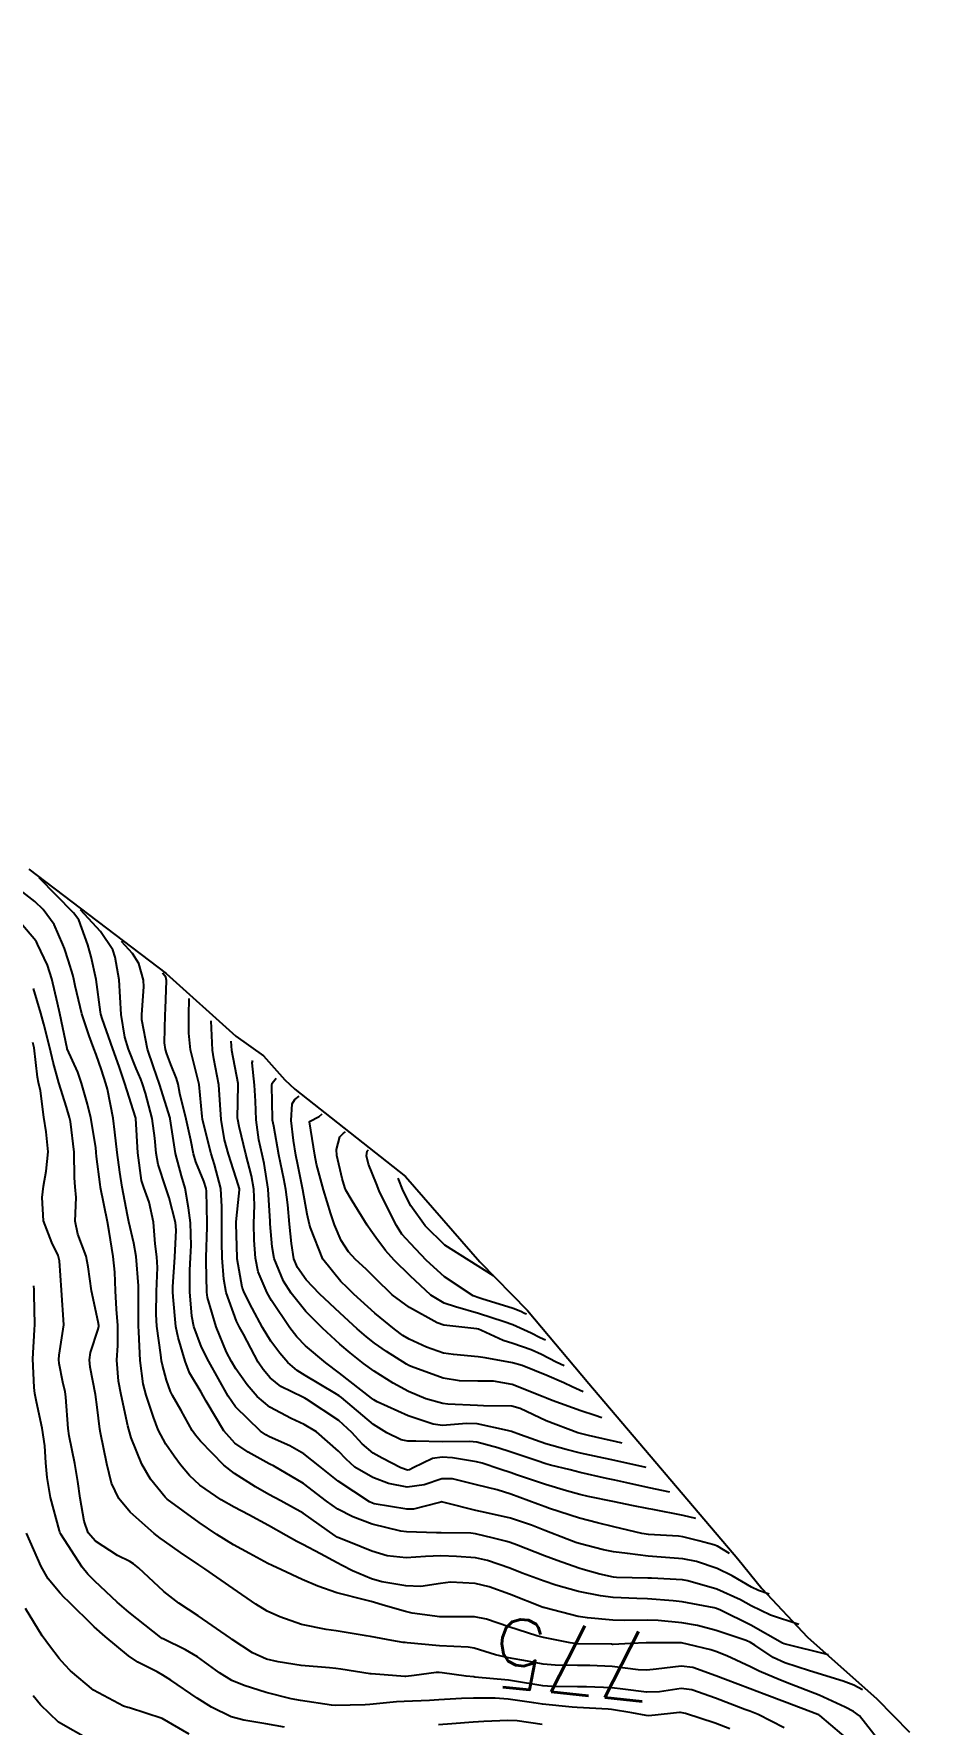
# Model space of a CAD drawing. Header units: metres. Extents: x 318500 to 325275, y 7408834 to 7428799.
# Drawn here: x 323219 to 323271.5, y 7421461.1 to 7421558.9 of the extents above; entities that cross this region are included whole.
import ezdxf
from ezdxf.enums import TextEntityAlignment as Align

# ---------------------------------------------------------------- set-up
doc = ezdxf.new("R2010")
doc.units = ezdxf.units.M
doc.header["$MEASUREMENT"] = 0
for name, color, linetype in [('Area', 45, 'Continuous'), ('Cotas', 45, 'Continuous'), ('Curvas de Nivel 1m', 11, 'Continuous'), ('Curvas de Nivel 5m', 15, 'Continuous'), ('Vias Primárias', 230, 'Continuous')]:
    doc.layers.add(name, color=color, linetype=linetype)
doc.styles.add('Style-STANDARD', font='STANDARD.shx')

msp = doc.modelspace()

# ---------------------------------------------------------------- linework, layer by layer
at = {"layer": 'Area'}
msp.add_lwpolyline([(323218.658, 7421510.55), (323226.616, 7421504.52), (323230.637, 7421500.884), (323232.24, 7421499.752), (323233.482, 7421498.37), (323234.064, 7421497.831), (323240.461, 7421492.769), (323244.769, 7421487.826), (323247.518, 7421485.026), (323251.075, 7421480.802), (323259.7, 7421470.657), (323261.089, 7421468.933), (323263.728, 7421466.131), (323267.737, 7421462.553), (323269.642, 7421460.622)], dxfattribs=at)
at = {"layer": 'Curvas de Nivel 1m', "flags": 128}
for points, elevation in [([(323266.91, 7421463.07), (323266.416, 7421463.342), (323265.798, 7421463.586), (323263.848, 7421464.186), (323262.43, 7421464.635), (323261.742, 7421464.95), (323260.689, 7421465.656), (323260.442, 7421465.812), (323260.177, 7421465.929), (323258.453, 7421466.517), (323257.362, 7421466.79), (323256.459, 7421466.952), (323255.094, 7421467.097), (323254.461, 7421467.116), (323253.122, 7421467.091), (323252.46, 7421467.108), (323251.008, 7421467.236), (323250.463, 7421467.323), (323248.535, 7421467.819), (323248.47, 7421467.835), (323248.442, 7421467.848), (323246.482, 7421468.611), (323245.307, 7421469.038), (323244.49, 7421469.225), (323243.079, 7421469.304), (323242.49, 7421469.234), (323241.349, 7421469.05), (323240.488, 7421469.087), (323239.097, 7421469.335), (323238.493, 7421469.504), (323237.4, 7421469.967), (323236.791, 7421470.264), (323236.504, 7421470.417), (323235.55, 7421470.95), (323234.515, 7421471.487), (323234.172, 7421471.661), (323233.556, 7421472.014), (323232.528, 7421472.589), (323231.392, 7421473.193), (323230.544, 7421473.636), (323229.8, 7421474.068), (323228.563, 7421474.919), (323227.955, 7421475.474), (323227.437, 7421476.097), (323227.066, 7421476.592), (323226.588, 7421477.288), (323226.155, 7421478.117), (323225.877, 7421478.855), (323225.45, 7421480.128), (323225.28, 7421480.774), (323225.104, 7421482.133), (323225.022, 7421483.787), (323225.013, 7421484.135), (323225.011, 7421485.83), (323225.019, 7421486.135), (323225.019, 7421486.442), (323224.877, 7421488.138), (323224.742, 7421488.91), (323224.454, 7421490.143), (323224.371, 7421490.538), (323224.07, 7421492.147), (323223.932, 7421493.015), (323223.771, 7421494.15), (323223.636, 7421495.344), (323223.538, 7421496.153), (323223.208, 7421497.813), (323223.116, 7421498.158), (323222.878, 7421498.931), (323222.555, 7421499.833), (323222.432, 7421500.167), (323222.158, 7421500.915), (323221.725, 7421502.178), (323221.336, 7421503.792), (323221.27, 7421504.185), (323221.211, 7421504.445), (323220.961, 7421505.241), (323220.725, 7421505.951), (323220.638, 7421506.195), (323220.124, 7421507.34), (323219.501, 7421508.212), (323219.007, 7421508.67), (323217.104, 7421510.165)], 777), ([(323264.94, 7421465.1), (323262.387, 7421465.739), (323262.289, 7421465.786), (323260.457, 7421466.816), (323258.703, 7421467.678), (323258.471, 7421467.777), (323258.335, 7421467.82), (323256.477, 7421468.167), (323255.963, 7421468.233), (323254.479, 7421468.346), (323253.857, 7421468.369), (323252.48, 7421468.416), (323251.742, 7421468.51), (323250.485, 7421468.771), (323249.16, 7421469.14), (323248.493, 7421469.362), (323247.218, 7421469.833), (323246.503, 7421470.107), (323245.213, 7421470.565), (323244.508, 7421470.719), (323243.42, 7421470.797), (323242.509, 7421470.82), (323241.628, 7421470.789), (323240.508, 7421470.719), (323239.407, 7421470.835), (323238.512, 7421471.102), (323237.904, 7421471.349), (323236.519, 7421471.917), (323236.403, 7421471.981), (323234.539, 7421473.294), (323233.256, 7421474.019), (323232.555, 7421474.381), (323231.779, 7421474.824), (323230.573, 7421475.583), (323229.956, 7421476.066), (323228.594, 7421477.468), (323228.316, 7421477.805), (323228.126, 7421478.087), (323227.485, 7421479.229), (323226.97, 7421480.105), (323226.859, 7421480.333), (323226.639, 7421480.989), (323226.392, 7421481.858), (323226.351, 7421482.114), (323226.31, 7421482.46), (323226.074, 7421484.119), (323226.025, 7421484.785), (323226.046, 7421486.12), (323226.106, 7421487.502), (323226.074, 7421488.12), (323225.985, 7421488.878), (323225.881, 7421490.123), (323225.619, 7421491.286), (323225.31, 7421492.132), (323225.193, 7421492.533), (323224.979, 7421494.137), (323224.862, 7421496.118), (323224.857, 7421496.14), (323224.841, 7421496.2), (323224.213, 7421498.147), (323223.887, 7421499.143), (323223.533, 7421500.154), (323222.916, 7421501.917), (323222.834, 7421502.161), (323222.804, 7421502.279), (323222.551, 7421504.166), (323222.277, 7421505.484), (323222.071, 7421506.173), (323221.556, 7421507.617), (323221.242, 7421508.024), (323219.27, 7421510.04)], 778), ([(323268.123, 7421459.794), (323266.742, 7421461.575), (323266.394, 7421461.829), (323265.914, 7421462.068), (323264.407, 7421462.766), (323262.557, 7421463.489), (323262.419, 7421463.536), (323262.172, 7421463.634), (323260.932, 7421464.16), (323260.427, 7421464.407), (323259.07, 7421465.038), (323258.436, 7421465.3), (323258.146, 7421465.393), (323256.84, 7421465.704), (323256.441, 7421465.788), (323256.356, 7421465.796), (323254.441, 7421465.792), (323254.391, 7421465.79), (323253.485, 7421465.75), (323252.493, 7421465.706), (323252.439, 7421465.708), (323252.39, 7421465.711), (323250.439, 7421465.74), (323250.391, 7421465.742), (323250.003, 7421465.797), (323248.444, 7421466.102), (323248.066, 7421466.204), (323246.453, 7421466.715), (323245.157, 7421467.162), (323244.462, 7421467.31), (323243.059, 7421467.293), (323242.461, 7421467.301), (323240.859, 7421467.521), (323240.465, 7421467.608), (323239.307, 7421467.937), (323238.473, 7421468.183), (323238.165, 7421468.265), (323236.481, 7421468.696), (323235.398, 7421469.079), (323234.492, 7421469.456), (323233.281, 7421470.018), (323232.747, 7421470.271), (323232.504, 7421470.391), (323231.426, 7421470.963), (323230.514, 7421471.464), (323229.542, 7421472.07), (323228.53, 7421472.756), (323226.666, 7421474.108), (323226.605, 7421474.164), (323226.551, 7421474.223), (323225.699, 7421475.261), (323225.208, 7421476.13), (323224.593, 7421477.651), (323224.444, 7421478.142), (323224.397, 7421478.349), (323224.006, 7421480.146), (323223.862, 7421480.923), (323223.762, 7421482.149), (323223.81, 7421483.002), (323223.818, 7421484.149), (323223.743, 7421485.101), (323223.688, 7421486.15), (323223.636, 7421487.236), (323223.543, 7421488.152), (323223.319, 7421489.587), (323223.209, 7421490.156), (323222.818, 7421492.131), (323222.815, 7421492.16), (323222.792, 7421492.314), (323222.578, 7421493.934), (323222.556, 7421494.164), (323222.532, 7421494.447), (323222.249, 7421496.169), (323222.062, 7421496.962), (323221.712, 7421498.177), (323221.492, 7421498.797), (323220.89, 7421500.158), (323220.882, 7421500.182), (323220.46, 7421502.197), (323220.323, 7421502.805), (323220, 7421504.204), (323219.741, 7421504.992), (323219.171, 7421506.217), (323219.1, 7421506.346), (323218.975, 7421506.525), (323217.498, 7421508.235)], 776), ([(323263.23, 7421466.86), (323261.594, 7421467.388), (323260.474, 7421467.944), (323259.863, 7421468.282), (323258.488, 7421468.895), (323256.81, 7421469.39), (323256.496, 7421469.439), (323254.698, 7421469.536), (323254.497, 7421469.542), (323252.687, 7421469.568), (323252.497, 7421469.587), (323251.707, 7421469.772), (323250.752, 7421470.036), (323250.503, 7421470.114), (323249.249, 7421470.551), (323248.51, 7421470.835), (323246.897, 7421471.456), (323246.518, 7421471.602), (323246.334, 7421471.659), (323245.555, 7421471.854), (323244.523, 7421472.102), (323244.255, 7421472.144), (323242.524, 7421472.168), (323242.263, 7421472.164), (323240.524, 7421472.212), (323240.198, 7421472.252), (323238.531, 7421472.667), (323237.424, 7421473.079), (323236.543, 7421473.522), (323235.889, 7421473.987), (323234.565, 7421475.004), (323232.823, 7421476.026), (323232.658, 7421476.106), (323232.581, 7421476.145), (323231.356, 7421476.817), (323230.593, 7421477.354), (323229.956, 7421478.066), (323228.933, 7421479.769), (323228.762, 7421480.079), (323228.632, 7421480.294), (323227.972, 7421481.419), (323227.713, 7421482.094), (323227.315, 7421483.456), (323227.17, 7421484.103), (323227.009, 7421485.802), (323226.997, 7421486.106), (323226.997, 7421486.39), (323227.12, 7421488.104), (323227.195, 7421489.662), (323227.155, 7421490.104), (323226.781, 7421491.53), (323226.584, 7421492.113), (323226.142, 7421493.458), (323226.027, 7421494.122), (323225.954, 7421494.992), (323225.793, 7421496.126), (323225.41, 7421497.583), (323225.246, 7421498.134), (323225.142, 7421498.405), (323224.879, 7421499.015), (323224.423, 7421500.145), (323224.222, 7421500.825), (323224.007, 7421502.149), (323223.943, 7421503.141), (323223.89, 7421504.151), (323223.661, 7421505.455), (323223.517, 7421505.878), (323222.816, 7421506.944), (323221.65, 7421508.2)], 779), ([(323259.21, 7421470.97), (323258.517, 7421471.382), (323258.302, 7421471.467), (323257.445, 7421471.696), (323256.523, 7421471.936), (323256.262, 7421471.976), (323254.525, 7421472.072), (323254.141, 7421472.129), (323252.531, 7421472.507), (323251.574, 7421472.735), (323250.538, 7421473.014), (323248.791, 7421473.572), (323248.548, 7421473.658), (323248.129, 7421473.824), (323246.558, 7421474.404), (323245.766, 7421474.648), (323244.566, 7421474.936), (323243.176, 7421475.286), (323242.571, 7421475.284), (323241.536, 7421474.939), (323240.563, 7421474.81), (323239.488, 7421475.014), (323238.571, 7421475.357), (323237.528, 7421475.966), (323237.026, 7421476.415), (323236.589, 7421476.883), (323235.312, 7421477.993), (323234.606, 7421478.421), (323233.843, 7421478.78), (323232.621, 7421479.428), (323231.873, 7421480.041), (323231.298, 7421480.712), (323230.646, 7421481.652), (323230.403, 7421482.062), (323230.113, 7421482.611), (323229.499, 7421484.072), (323229.006, 7421485.777), (323228.967, 7421486.077), (323228.924, 7421487.882), (323228.928, 7421488.078), (323228.979, 7421489.855), (323228.982, 7421490.078), (323228.953, 7421491.913), (323228.931, 7421492.079), (323228.794, 7421492.504), (323228.329, 7421493.611), (323228.19, 7421494.089), (323228.04, 7421494.873), (323227.765, 7421496.096), (323227.401, 7421497.563), (323227.299, 7421498.104), (323227.207, 7421498.439), (323226.881, 7421499.242), (323226.645, 7421499.871), (323226.569, 7421500.115), (323226.516, 7421500.496), (323226.56, 7421502.115), (323226.579, 7421502.461), (323226.625, 7421504.115), (323226.594, 7421504.294), (323226.521, 7421504.404), (323226.4, 7421504.53)], 781), ([(323257.26, 7421472.98), (323256.542, 7421473.154), (323254.777, 7421473.506), (323254.547, 7421473.551), (323253.571, 7421473.75), (323252.553, 7421473.959), (323251.038, 7421474.263), (323250.559, 7421474.374), (323249.779, 7421474.585), (323248.567, 7421474.95), (323246.895, 7421475.517), (323246.577, 7421475.629), (323245.931, 7421475.85), (323244.903, 7421476.185), (323244.584, 7421476.272), (323243.188, 7421476.493), (323242.586, 7421476.528), (323242.029, 7421476.462), (323240.906, 7421475.917), (323240.694, 7421475.803), (323240.578, 7421475.794), (323240.196, 7421475.926), (323239.112, 7421476.469), (323238.588, 7421476.771), (323237.95, 7421477.316), (323237.368, 7421477.968), (323236.61, 7421478.656), (323234.739, 7421479.888), (323234.629, 7421479.952), (323234.515, 7421480.002), (323233.247, 7421480.629), (323232.641, 7421481.119), (323232.224, 7421481.615), (323231.943, 7421482.041), (323231.081, 7421483.647), (323230.857, 7421484.057), (323230.685, 7421484.406), (323230.086, 7421486.066), (323229.948, 7421486.837), (323229.862, 7421488.069), (323229.837, 7421488.976), (323229.826, 7421490.069), (323229.833, 7421491.01), (323229.774, 7421492.07), (323229.413, 7421493.465), (323229.224, 7421494.076), (323228.833, 7421495.599), (323228.716, 7421496.082), (323228.691, 7421496.234), (323228.526, 7421498.085), (323228.197, 7421499.404), (323228.014, 7421500.093), (323227.932, 7421501.067), (323227.932, 7421502.095), (323227.95, 7421503.07)], 782), ([(323255.77, 7421474.51), (323254.565, 7421474.759), (323253.272, 7421475.051), (323252.572, 7421475.201), (323252.105, 7421475.299), (323250.578, 7421475.657), (323250.005, 7421475.799), (323248.848, 7421476.082), (323248.583, 7421476.158), (323248.089, 7421476.321), (323246.59, 7421476.823), (323245.808, 7421477.068), (323244.595, 7421477.413), (323244.167, 7421477.448), (323242.595, 7421477.425), (323241.058, 7421477.453), (323240.595, 7421477.454), (323240.21, 7421477.539), (323239.39, 7421477.938), (323238.607, 7421478.426), (323236.761, 7421479.978), (323236.631, 7421480.079), (323236.37, 7421480.247), (323234.649, 7421481.253), (323234.191, 7421481.545), (323233.657, 7421482.015), (323233.186, 7421482.55), (323232.668, 7421483.247), (323232.192, 7421484.037), (323231.596, 7421485.147), (323231.127, 7421486.054), (323231.02, 7421486.362), (323230.729, 7421487.999), (323230.721, 7421488.06), (323230.67, 7421490.061), (323230.671, 7421490.151), (323230.778, 7421491.273), (323230.849, 7421491.999), (323230.848, 7421492.059), (323230.839, 7421492.108), (323230.792, 7421492.257), (323230.214, 7421494.066), (323229.992, 7421494.899), (323229.788, 7421496.071), (323229.726, 7421497.203), (323229.665, 7421498.072), (323229.378, 7421499.582), (323229.303, 7421500.076), (323229.22, 7421501.77)], 783), ([(323262.379, 7421460.872), (323260.873, 7421461.653), (323260.393, 7421461.844), (323260.108, 7421461.949), (323258.404, 7421462.596), (323257.04, 7421463.071), (323256.412, 7421463.149), (323255.17, 7421462.968), (323254.408, 7421462.934), (323253.039, 7421463.126), (323252.412, 7421463.2), (323250.942, 7421463.252), (323250.412, 7421463.254), (323248.958, 7421463.265), (323248.412, 7421463.316), (323246.649, 7421463.605), (323246.417, 7421463.638), (323244.47, 7421463.819), (323244.419, 7421463.822), (323243.974, 7421463.877), (323242.592, 7421464.068), (323242.422, 7421464.087), (323242.24, 7421464.083), (323240.965, 7421463.915), (323240.485, 7421463.853), (323240.419, 7421463.851), (323239.233, 7421463.938), (323238.476, 7421464.004), (323238.421, 7421464.012), (323236.723, 7421464.275), (323236.423, 7421464.318), (323236.063, 7421464.345), (323234.425, 7421464.489), (323233.103, 7421464.696), (323232.428, 7421464.858), (323231.604, 7421465.215), (323230.439, 7421465.983), (323230.337, 7421466.061), (323228.459, 7421467.363), (323227.342, 7421468.097), (323226.48, 7421468.761), (323225.008, 7421470.132), (323224.729, 7421470.364), (323224.504, 7421470.5), (323223.804, 7421470.85), (323222.513, 7421471.669), (323222.107, 7421472.166), (323221.862, 7421472.838), (323221.639, 7421474.174), (323221.507, 7421475.123), (323221.333, 7421476.179), (323221.006, 7421477.772), (323220.944, 7421478.185), (323220.804, 7421480.011), (323220.785, 7421480.188), (323220.762, 7421480.319), (323220.637, 7421480.88), (323220.414, 7421481.96), (323220.394, 7421482.194), (323220.413, 7421482.435), (323220.68, 7421484.19), (323220.548, 7421486.192), (323220.432, 7421487.899), (323220.358, 7421488.196), (323219.995, 7421488.948), (323219.516, 7421490.209), (323219.429, 7421491.562), (323219.512, 7421492.209), (323219.662, 7421493.07), (323219.779, 7421494.205), (323219.674, 7421495.361), (323219.533, 7421496.21), (323219.34, 7421497.735), (323219.229, 7421498.215), (323219.167, 7421498.51), (323218.977, 7421500.219), (323218.894, 7421500.513)], 774), ([(323254.39, 7421475.94), (323252.586, 7421476.345), (323251.408, 7421476.598), (323250.59, 7421476.776), (323249.766, 7421476.976), (323248.595, 7421477.316), (323247.121, 7421477.835), (323246.603, 7421478.018), (323246.367, 7421478.08), (323244.609, 7421478.457), (323243.998, 7421478.49), (323242.607, 7421478.376), (323242.074, 7421478.44), (323240.615, 7421478.932), (323238.83, 7421479.743), (323238.629, 7421479.858), (323238.5, 7421479.952), (323236.651, 7421481.387), (323235.845, 7421481.988), (323234.67, 7421482.974), (323234.169, 7421483.504), (323233.773, 7421484.014), (323232.703, 7421485.59), (323232.453, 7421486.034), (323231.946, 7421487.265), (323231.785, 7421488.044), (323231.708, 7421489.084), (323231.688, 7421490.046), (323231.716, 7421491.106), (323231.686, 7421492.047), (323231.55, 7421492.801), (323231.215, 7421494.054), (323230.834, 7421495.663), (323230.757, 7421496.061), (323230.75, 7421496.153), (323230.782, 7421498.061), (323230.777, 7421498.155), (323230.422, 7421500.065), (323230.37, 7421500.59)], 784), ([(323251.83, 7421478.82), (323251.44, 7421478.955), (323250.621, 7421479.216), (323248.954, 7421479.815), (323248.632, 7421479.94), (323248.424, 7421480.031), (323246.643, 7421480.734), (323245.567, 7421480.935), (323244.646, 7421480.934), (323243.586, 7421480.946), (323242.648, 7421481.106), (323240.788, 7421481.788), (323240.659, 7421481.847), (323240.526, 7421481.922), (323239.37, 7421482.642), (323238.672, 7421483.129), (323238.214, 7421483.495), (323237.673, 7421483.965), (323236.693, 7421484.859), (323235.48, 7421485.992), (323234.718, 7421486.792), (323234.215, 7421487.498), (323234.008, 7421488.011), (323233.868, 7421488.888), (323233.758, 7421490.015), (323233.656, 7421491.138), (323233.533, 7421492.019), (323233.415, 7421492.64), (323233.14, 7421494.025), (323232.835, 7421495.68), (323232.775, 7421496.031), (323232.77, 7421496.102), (323232.725, 7421498.032), (323232.743, 7421498.16), (323232.97, 7421498.46)], 786), ([(323250.74, 7421480.32), (323250.109, 7421480.596), (323249.622, 7421480.829), (323248.652, 7421481.255), (323247.226, 7421481.834), (323246.662, 7421481.992), (323245.077, 7421482.277), (323244.665, 7421482.346), (323243.245, 7421482.471), (323242.667, 7421482.56), (323241.675, 7421482.905), (323240.674, 7421483.36), (323240.316, 7421483.565), (323239.821, 7421483.933), (323238.694, 7421484.862), (323237.471, 7421485.969), (323237.083, 7421486.342), (323236.717, 7421486.691), (323235.681, 7421487.99), (323234.962, 7421489.793), (323234.904, 7421489.999), (323234.769, 7421490.59), (323234.516, 7421492.004), (323234.236, 7421493.44), (323234.124, 7421494.01), (323233.98, 7421494.855), (323233.85, 7421496.015), (323233.903, 7421496.966), (323234.057, 7421497.215), (323234.31, 7421497.42)], 787), ([(323249.65, 7421481.81), (323249.182, 7421482.028), (323248.344, 7421482.474), (323247.747, 7421482.752), (323246.673, 7421483.105), (323246.111, 7421483.286), (323244.862, 7421483.867), (323244.681, 7421483.944), (323244.592, 7421483.961), (323242.684, 7421484.176), (323242.29, 7421484.299), (323240.699, 7421485.187), (323239.688, 7421485.935), (323238.724, 7421486.876), (323238.185, 7421487.411), (323237.579, 7421487.967), (323237.167, 7421488.404), (323236.746, 7421489.071), (323236.356, 7421489.984), (323236.147, 7421490.608), (323235.728, 7421491.991), (323235.321, 7421493.479), (323235.211, 7421493.996), (323234.909, 7421495.929), (323234.917, 7421495.96), (323235.462, 7421496.25), (323235.65, 7421496.39)], 788), ([(323248.56, 7421483.31), (323248.265, 7421483.446), (323247.745, 7421483.711), (323246.685, 7421484.182), (323246.173, 7421484.362), (323244.695, 7421484.843), (323243.356, 7421485.234), (323242.703, 7421485.444), (323241.935, 7421485.908), (323240.727, 7421487.024), (323239.805, 7421487.934), (323239.3, 7421488.497), (323238.753, 7421489.245), (323238.451, 7421489.651), (323238.237, 7421489.958), (323237.382, 7421491.37), (323237.019, 7421491.977), (323236.948, 7421492.134), (323236.797, 7421492.654), (323236.499, 7421493.983), (323236.469, 7421494.33), (323236.663, 7421495.059), (323236.88, 7421495.276), (323236.99, 7421495.36)], 789), ([(323245.56, 7421487.03), (323242.749, 7421488.802), (323241.595, 7421489.912), (323240.777, 7421491.067), (323240.326, 7421491.935), (323240.05, 7421492.68)], 791), ([(323259.233, 7421460.815), (323258.382, 7421461.153), (323256.668, 7421461.706), (323256.391, 7421461.772), (323256.331, 7421461.771), (323255.807, 7421461.719), (323254.55, 7421461.575), (323254.388, 7421461.589), (323253.561, 7421461.748), (323252.393, 7421461.947), (323252.189, 7421461.967), (323250.394, 7421462.048), (323250.12, 7421462.069), (323248.397, 7421462.255), (323247.897, 7421462.325), (323246.401, 7421462.543), (323245.66, 7421462.592), (323244.401, 7421462.588), (323243.698, 7421462.583), (323242.399, 7421462.5), (323241.852, 7421462.452), (323240.397, 7421462.397), (323239.946, 7421462.377), (323238.394, 7421462.235), (323238.13, 7421462.218), (323236.393, 7421462.18), (323236.185, 7421462.19), (323234.397, 7421462.454), (323233.856, 7421462.551), (323232.403, 7421462.915), (323231.136, 7421463.322), (323230.413, 7421463.624), (323229.703, 7421464.067), (323228.429, 7421464.978), (323227.737, 7421465.395), (323226.439, 7421466.025), (323226.385, 7421466.057), (323226.301, 7421466.112), (323224.461, 7421467.565), (323223.777, 7421468.147), (323222.482, 7421469.366), (323222.087, 7421469.767), (323221.756, 7421470.171), (323220.518, 7421472.078), (323220.467, 7421472.191), (323220.441, 7421472.271), (323219.927, 7421474.199), (323219.717, 7421475.358), (323219.644, 7421476.204), (323219.592, 7421477.198), (323219.443, 7421478.207), (323219.103, 7421479.733), (323219.018, 7421480.214), (323218.976, 7421480.558), (323218.891, 7421482.216), (323218.997, 7421483.893), (323219.015, 7421484.215), (323218.976, 7421485.946), (323218.964, 7421486.216), (323218.946, 7421486.451)], 773), ([(323233.461, 7421460.927), (323232.376, 7421461.112), (323231.102, 7421461.326), (323230.382, 7421461.523), (323229.227, 7421462.072), (323228.398, 7421462.596), (323226.881, 7421463.635), (323226.417, 7421463.934), (323226.09, 7421464.115), (323224.978, 7421464.685), (323224.429, 7421465.052), (323223.078, 7421466.154), (323222.448, 7421466.717), (323220.955, 7421468.183), (323220.714, 7421468.428), (323220.475, 7421468.677), (323219.782, 7421469.499), (323219.38, 7421470.207), (323218.519, 7421472.145)], 772), ([(323227.945, 7421460.508), (323226.38, 7421461.429), (323224.485, 7421462.042), (323224.389, 7421462.064), (323224.142, 7421462.142), (323222.403, 7421463.056), (323221.07, 7421464.18), (323220.756, 7421464.517), (323220.427, 7421464.896), (323219.854, 7421465.621), (323219.438, 7421466.205), (323218.463, 7421467.784)], 771), ([(323248.379, 7421461.068), (323246.924, 7421461.293), (323246.382, 7421461.314), (323245.003, 7421461.238), (323244.38, 7421461.208), (323243.151, 7421461.115), (323242.377, 7421461.049)], 772)]:
    msp.add_lwpolyline(points, dxfattribs=dict(at, elevation=elevation))
at = {"layer": 'Curvas de Nivel 5m', "flags": 128}
for points, elevation in [([(323261.51, 7421468.62), (323260.905, 7421468.818), (323260.49, 7421469.019), (323259.374, 7421469.671), (323258.504, 7421470.104), (323257.305, 7421470.495), (323256.509, 7421470.653), (323255.522, 7421470.736), (323254.511, 7421470.813), (323253.309, 7421470.955), (323252.513, 7421471.062), (323251.922, 7421471.177), (323250.518, 7421471.541), (323250.328, 7421471.602), (323249.824, 7421471.8), (323248.527, 7421472.304), (323247.749, 7421472.61), (323246.537, 7421473.002), (323245.067, 7421473.338), (323244.544, 7421473.453), (323242.789, 7421473.896), (323242.551, 7421473.947), (323242.509, 7421473.942), (323242.358, 7421473.902), (323240.937, 7421473.523), (323240.544, 7421473.52), (323238.657, 7421473.84), (323238.549, 7421473.87), (323238.376, 7421473.953), (323236.567, 7421475.143), (323235.516, 7421475.991), (323234.587, 7421476.731), (323233.779, 7421477.2), (323232.597, 7421477.714), (323232.386, 7421477.821), (323232.079, 7421478.038), (323230.621, 7421479.453), (323230.197, 7421480.064), (323229.636, 7421481.074), (323229.08, 7421482.076), (323228.662, 7421482.896), (323228.207, 7421484.087), (323228.091, 7421484.687), (323227.981, 7421486.091), (323227.975, 7421487.344), (323228.016, 7421488.091), (323228.051, 7421488.78), (323228.012, 7421490.091), (323227.906, 7421490.96), (323227.707, 7421492.096), (323227.507, 7421492.809), (323227.155, 7421494.105), (323226.852, 7421496.098), (323226.84, 7421496.141), (323226.229, 7421498.12), (323225.872, 7421499.117), (323225.53, 7421500.13), (323225.213, 7421501.838), (323225.208, 7421502.136), (323225.329, 7421503.749), (323225.306, 7421504.135), (323225.039, 7421505.094), (323224.668, 7421505.675), (323224.02, 7421506.37)], 780), ([(323266.366, 7421459.979), (323264.451, 7421461.599), (323264.39, 7421461.633), (323264.333, 7421461.658), (323262.401, 7421462.386), (323261.226, 7421462.829), (323260.412, 7421463.134), (323258.984, 7421463.674), (323258.422, 7421463.896), (323257.102, 7421464.375), (323256.427, 7421464.452), (323254.964, 7421464.271), (323254.425, 7421464.21), (323253.929, 7421464.241), (323252.427, 7421464.419), (323251.138, 7421464.49), (323250.427, 7421464.491), (323249.121, 7421464.503), (323248.427, 7421464.568), (323247.529, 7421464.729), (323246.431, 7421464.937), (323245.683, 7421465.102), (323244.436, 7421465.482), (323244.101, 7421465.54), (323242.437, 7421465.627), (323240.557, 7421465.801), (323240.439, 7421465.808), (323240.332, 7421465.815), (323239.682, 7421465.931), (323238.443, 7421466.163), (323238.195, 7421466.203), (323236.448, 7421466.486), (323235.867, 7421466.568), (323234.453, 7421466.852), (323233.182, 7421467.296), (323232.464, 7421467.628), (323231.796, 7421468.04), (323230.483, 7421468.942), (323228.845, 7421470.077), (323228.502, 7421470.315), (323227.443, 7421471.03), (323226.516, 7421471.674), (323226.261, 7421471.857), (323225.923, 7421472.119), (323224.538, 7421473.361), (323223.875, 7421474.147), (323223.45, 7421475.042), (323223.184, 7421476.154), (323222.807, 7421477.948), (323222.771, 7421478.158), (323222.619, 7421479.428), (323222.521, 7421480.162), (323222.222, 7421481.742), (323222.176, 7421482.167), (323222.231, 7421482.592), (323222.677, 7421483.938), (323222.723, 7421484.116), (323222.724, 7421484.16), (323222.683, 7421484.369), (323222.285, 7421486.166), (323222.107, 7421487.553), (323221.977, 7421488.171), (323221.494, 7421489.434), (323221.339, 7421490.181), (323221.408, 7421491.553), (323221.349, 7421492.182), (323221.313, 7421492.7), (323221.292, 7421494.183), (323221.079, 7421495.943), (323221.024, 7421496.187), (323220.849, 7421496.776), (323220.391, 7421498.197), (323220.066, 7421499.386), (323219.88, 7421500.205), (323219.532, 7421501.589), (323219.363, 7421502.213), (323218.941, 7421503.639)], 775), ([(323253, 7421477.35), (323252.597, 7421477.443), (323252.331, 7421477.498), (323251.054, 7421477.783), (323250.602, 7421477.898), (323250.448, 7421477.946), (323248.612, 7421478.64), (323247.106, 7421479.352), (323246.625, 7421479.491), (323244.983, 7421479.506), (323244.625, 7421479.52), (323242.919, 7421479.602), (323242.626, 7421479.631), (323241.641, 7421479.91), (323240.636, 7421480.334), (323239.752, 7421480.824), (323238.654, 7421481.519), (323238.028, 7421481.959), (323237.26, 7421482.565), (323236.671, 7421483.072), (323235.656, 7421483.99), (323234.694, 7421484.963), (323233.845, 7421486.013), (323233.41, 7421486.713), (323232.868, 7421488.028), (323232.74, 7421488.696), (323232.64, 7421490.032), (323232.635, 7421490.159), (323232.522, 7421492.034), (323232.291, 7421493.524), (323232.173, 7421494.04), (323231.981, 7421494.884), (323231.818, 7421496.045), (323231.776, 7421497.127), (323231.726, 7421498.047), (323231.592, 7421499.34), (323231.63, 7421499.49)], 785), ([(323247.47, 7421484.8), (323247.353, 7421484.856), (323247.136, 7421484.97), (323246.699, 7421485.144), (323244.888, 7421485.686), (323244.708, 7421485.743), (323244.389, 7421485.875), (323242.726, 7421486.969), (323241.689, 7421487.911), (323240.75, 7421488.891), (323240.261, 7421489.433), (323239.937, 7421489.932), (323239.082, 7421491.65), (323238.945, 7421491.948), (323238.794, 7421492.338), (323238.33, 7421493.482), (323238.207, 7421493.959), (323238.243, 7421494.243), (323238.3, 7421494.301), (323238.33, 7421494.32)], 790), ([(323222.205, 7421460.162), (323220.375, 7421461.211), (323219.336, 7421462.206), (323218.923, 7421462.737)], 770)]:
    msp.add_lwpolyline(points, dxfattribs=dict(at, elevation=elevation))
at = {"layer": 'Vias Primárias'}
for points in [[(323715.644, 7420145.548, 0), (323709.04, 7420132.939)], [(323831.088, 7420001.787, 0), (323833.844, 7420008.443, 0.220888)]]:
    msp.add_lwpolyline(points, format="xyb", dxfattribs=at)

# ---------------------------------------------------------------- texts
at = {"layer": 'Cotas', "style": 'Style-STANDARD'}
msp.add_text('775', height=4, rotation=174.14662, dxfattribs=at).set_placement((323250.18, 7421464.832, 775), align=Align.MIDDLE_CENTER)

doc.saveas('drawing.dxf')
